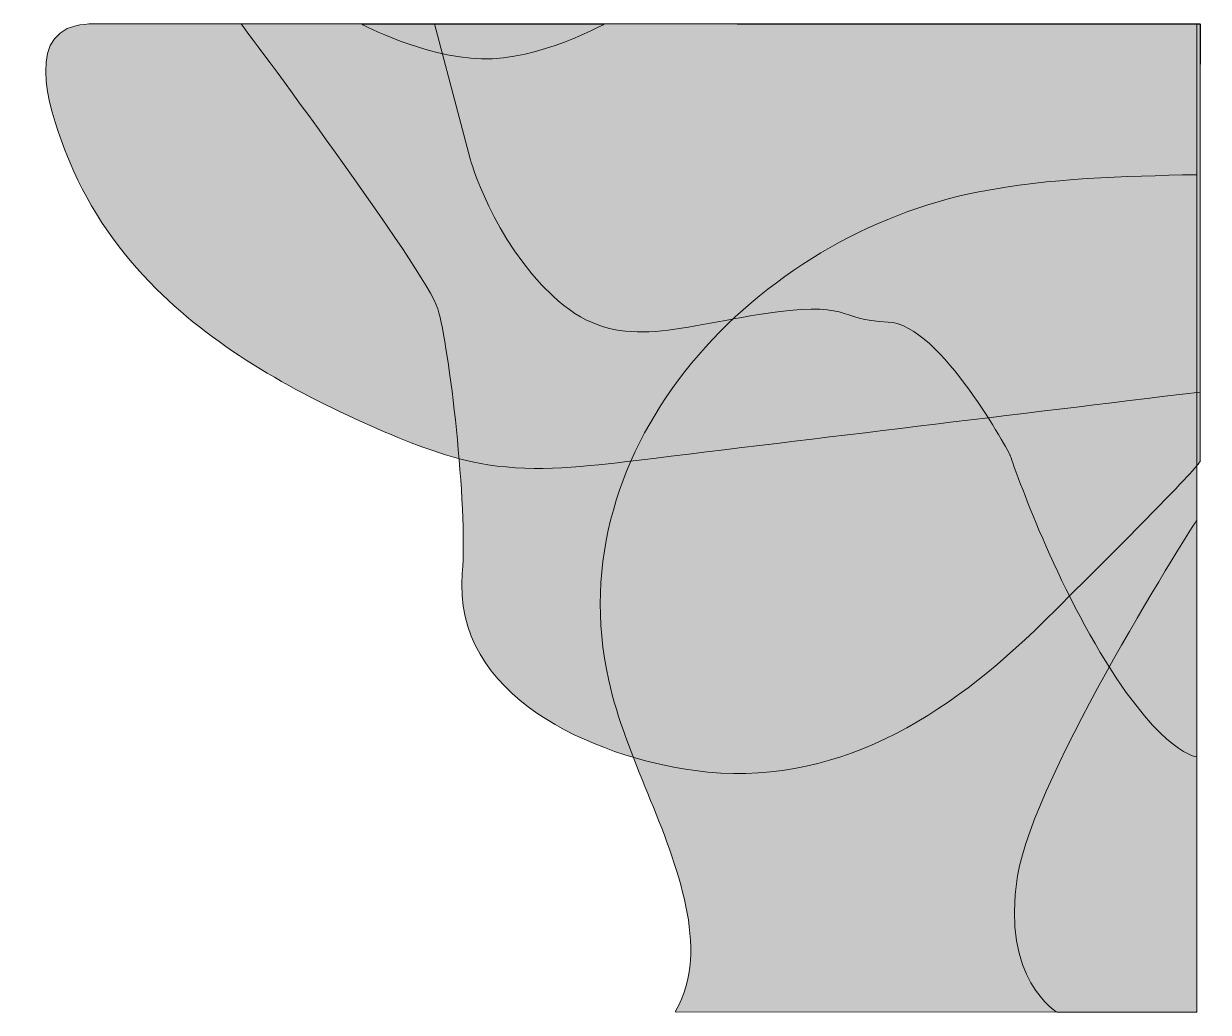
# Model space of a CAD drawing. Header units: millimetres. Extents: x 17 to 149, y -245 to -135.
import ezdxf

# ---------------------------------------------------------------- set-up
doc = ezdxf.new("R2010")
doc.units = ezdxf.units.MM
doc.header["$MEASUREMENT"] = 0
doc.layers.add('Layer 1', color=7, linetype='Continuous')

msp = doc.modelspace()

# ---------------------------------------------------------------- hatches: boundary and pattern name
at = {"layer": 'Layer 1', "true_color": 0xdceccf}
h = msp.add_hatch(color=254, dxfattribs=at)
h.dxf.hatch_style = 2
edge = h.paths.add_edge_path()
edge.add_spline(control_points=[(147.89, -135.02), (107.06, -135), (66.24, -134.98), (25.42, -134.96), (24.1, -134.96), (22.74, -134.97), (21.53, -135.51), (16.67, -137.68), (20.42, -147.06), (21.84, -150.47), (24.03, -155.74), (27.4, -160.51), (31.45, -164.53), (38.4, -171.43), (47.17, -176.23), (56.14, -180.15), (60.1, -181.88), (64.17, -183.47), (68.44, -184.15), (73.89, -185.01), (79.46, -184.34), (84.95, -183.68), (105.91, -181.13), (126.88, -178.59), (147.85, -176.04), (147.86, -162.37), (147.87, -148.69), (147.89, -135.02)], knot_values=[0, 0, 0, 0, 1, 1, 1, 2, 2, 2, 3, 3, 3, 4, 4, 4, 5, 5, 5, 6, 6, 6, 7, 7, 7, 8, 8, 8, 9, 9, 9, 9], degree=3, periodic=1)
at = {"layer": 'Layer 1', "true_color": 0xcde5b9}
h = msp.add_hatch(color=254, dxfattribs=at)
h.dxf.hatch_style = 2
edge = h.paths.add_edge_path()
edge.add_spline(control_points=[(147.88, -134.96), (147.88, -134.96), (40.9, -134.96), (40.9, -134.96), (40.9, -134.96), (61.6, -162.59), (62.85, -166.78), (64.11, -170.96), (66.2, -188.72), (65.57, -196.25), (64.42, -210.02), (80.28, -216.74), (91.53, -218.27), (106.98, -220.36), (119.72, -212.22), (130.38, -201.69), (148.77, -183.5), (147.88, -183.71), (147.88, -183.71), (147.88, -183.71), (147.88, -134.96), (147.88, -134.96)], knot_values=[0, 0, 0, 0, 1, 1, 1, 2, 2, 2, 3, 3, 3, 4, 4, 4, 5, 5, 5, 6, 6, 6, 7, 7, 7, 7], degree=3, periodic=1)
at = {"layer": 'Layer 1', "true_color": 0xbddda4}
h = msp.add_hatch(color=9, dxfattribs=at)
h.dxf.hatch_style = 2
edge = h.paths.add_edge_path()
edge.add_spline(control_points=[(54.4, -135.03), (54.4, -135.03), (61.3, -138.72), (67.73, -138.88), (74.16, -139.04), (81.37, -135.03), (81.37, -135.03), (81.37, -135.03), (54.4, -135.03), (54.4, -135.03)], knot_values=[0, 0, 0, 0, 1, 1, 1, 2, 2, 2, 3, 3, 3, 3], degree=3, periodic=1)
at = {"layer": 'Layer 1', "true_color": 0xaed690}
h = msp.add_hatch(color=63, dxfattribs=at)
h.dxf.hatch_style = 2
edge = h.paths.add_edge_path()
edge.add_spline(control_points=[(147.51, -134.96), (147.51, -134.96), (147.51, -216.74), (147.51, -216.74), (147.51, -216.74), (143.81, -216.53), (137.33, -206.08), (130.85, -195.62), (126.67, -183.08), (126.67, -183.08), (126.67, -183.08), (118.93, -168.45), (113.08, -168.24), (107.22, -168.03), (109.11, -165.73), (98.65, -167.4), (88.2, -169.08), (82.35, -171.58), (75.66, -165.31), (68.97, -159.04), (66.46, -150.05), (66.46, -150.05), (66.46, -150.05), (62.49, -134.96), (62.49, -134.96), (62.49, -134.96), (147.51, -134.96), (147.51, -134.96)], knot_values=[0, 0, 0, 0, 1, 1, 1, 2, 2, 2, 3, 3, 3, 4, 4, 4, 5, 5, 5, 6, 6, 6, 7, 7, 7, 8, 8, 8, 9, 9, 9, 9], degree=3, periodic=1)
h = msp.add_hatch(color=63, dxfattribs=at)
h.dxf.hatch_style = 2
edge = h.paths.add_edge_path()
edge.add_spline(control_points=[(147.4, -245.18), (147.4, -245.18), (89.42, -245.22), (89.42, -245.22), (89.35, -245.22), (89.31, -245.15), (89.35, -245.09), (91.43, -241.69), (91.33, -237.35), (90.52, -233.44), (88.71, -224.72), (83.85, -216.89), (81.91, -208.2), (76.01, -181.76), (98.67, -158.49), (123.2, -153.71), (131.16, -152.16), (139.31, -151.98), (147.42, -151.8), (147.47, -151.8), (147.51, -151.84), (147.51, -151.9), (147.51, -151.9), (147.5, -245.09), (147.5, -245.09), (147.5, -245.14), (147.45, -245.18), (147.4, -245.18)], knot_values=[0, 0, 0, 0, 1, 1, 1, 2, 2, 2, 3, 3, 3, 4, 4, 4, 5, 5, 5, 6, 6, 6, 7, 7, 7, 8, 8, 8, 9, 9, 9, 9], degree=3, periodic=1)
h = msp.add_hatch(color=63, dxfattribs=at)
h.dxf.hatch_style = 2
edge = h.paths.add_edge_path()
edge.add_spline(control_points=[(147.51, -245.22), (147.51, -245.22), (131.89, -245.22), (131.89, -245.22), (131.89, -245.22), (125.62, -241.51), (127.5, -230.02), (129.38, -218.52), (147.51, -190.3), (147.51, -190.3), (147.51, -190.3), (147.51, -245.22), (147.51, -245.22)], knot_values=[0, 0, 0, 0, 1, 1, 1, 2, 2, 2, 3, 3, 3, 4, 4, 4, 4], degree=3, periodic=1)

# ---------------------------------------------------------------- linework, layer by layer
at = {"layer": 'Layer 1', "lineweight": 0}
for points, knots in [([(147.89, -135.02), (107.06, -135), (66.24, -134.98), (25.42, -134.96), (24.1, -134.96), (22.74, -134.97), (21.53, -135.51), (16.67, -137.68), (20.42, -147.06), (21.84, -150.47), (24.03, -155.74), (27.4, -160.51), (31.45, -164.53), (38.4, -171.43), (47.17, -176.23), (56.14, -180.15), (60.1, -181.88), (64.17, -183.47), (68.44, -184.15), (73.89, -185.01), (79.46, -184.34), (84.95, -183.68), (105.91, -181.13), (126.88, -178.59), (147.85, -176.04), (147.86, -162.37), (147.87, -148.69), (147.89, -135.02)], [0, 0, 0, 0, 1, 1, 1, 2, 2, 2, 3, 3, 3, 4, 4, 4, 5, 5, 5, 6, 6, 6, 7, 7, 7, 8, 8, 8, 9, 9, 9, 9]), ([(147.88, -134.96), (147.88, -134.96), (40.9, -134.96), (40.9, -134.96), (40.9, -134.96), (61.6, -162.59), (62.85, -166.78), (64.11, -170.96), (66.2, -188.72), (65.57, -196.25), (64.42, -210.02), (80.28, -216.74), (91.53, -218.27), (106.98, -220.36), (119.72, -212.22), (130.38, -201.69), (148.77, -183.5), (147.88, -183.71), (147.88, -183.71), (147.88, -183.71), (147.88, -134.96), (147.88, -134.96)], [0, 0, 0, 0, 1, 1, 1, 2, 2, 2, 3, 3, 3, 4, 4, 4, 5, 5, 5, 6, 6, 6, 7, 7, 7, 7]), ([(54.4, -135.03), (54.4, -135.03), (61.3, -138.72), (67.73, -138.88), (74.16, -139.04), (81.37, -135.03), (81.37, -135.03), (81.37, -135.03), (54.4, -135.03), (54.4, -135.03)], [0, 0, 0, 0, 1, 1, 1, 2, 2, 2, 3, 3, 3, 3]), ([(147.51, -134.96), (147.51, -134.96), (147.51, -216.74), (147.51, -216.74), (147.51, -216.74), (143.81, -216.53), (137.33, -206.08), (130.85, -195.62), (126.67, -183.08), (126.67, -183.08), (126.67, -183.08), (118.93, -168.45), (113.08, -168.24), (107.22, -168.03), (109.11, -165.73), (98.65, -167.4), (88.2, -169.08), (82.35, -171.58), (75.66, -165.31), (68.97, -159.04), (66.46, -150.05), (66.46, -150.05), (66.46, -150.05), (62.49, -134.96), (62.49, -134.96), (62.49, -134.96), (147.51, -134.96), (147.51, -134.96)], [0, 0, 0, 0, 1, 1, 1, 2, 2, 2, 3, 3, 3, 4, 4, 4, 5, 5, 5, 6, 6, 6, 7, 7, 7, 8, 8, 8, 9, 9, 9, 9]), ([(147.4, -245.18), (147.4, -245.18), (89.42, -245.22), (89.42, -245.22), (89.35, -245.22), (89.31, -245.15), (89.35, -245.09), (91.43, -241.69), (91.33, -237.35), (90.52, -233.44), (88.71, -224.72), (83.85, -216.89), (81.91, -208.2), (76.01, -181.76), (98.67, -158.49), (123.2, -153.71), (131.16, -152.16), (139.31, -151.98), (147.42, -151.8), (147.47, -151.8), (147.51, -151.84), (147.51, -151.9), (147.51, -151.9), (147.5, -245.09), (147.5, -245.09), (147.5, -245.14), (147.45, -245.18), (147.4, -245.18)], [0, 0, 0, 0, 1, 1, 1, 2, 2, 2, 3, 3, 3, 4, 4, 4, 5, 5, 5, 6, 6, 6, 7, 7, 7, 8, 8, 8, 9, 9, 9, 9]), ([(147.51, -245.22), (147.51, -245.22), (131.89, -245.22), (131.89, -245.22), (131.89, -245.22), (125.62, -241.51), (127.5, -230.02), (129.38, -218.52), (147.51, -190.3), (147.51, -190.3), (147.51, -190.3), (147.51, -245.22), (147.51, -245.22)], [0, 0, 0, 0, 1, 1, 1, 2, 2, 2, 3, 3, 3, 4, 4, 4, 4])]:
    msp.add_open_spline(points, degree=3, knots=knots, dxfattribs=at)

doc.saveas('drawing.dxf')
